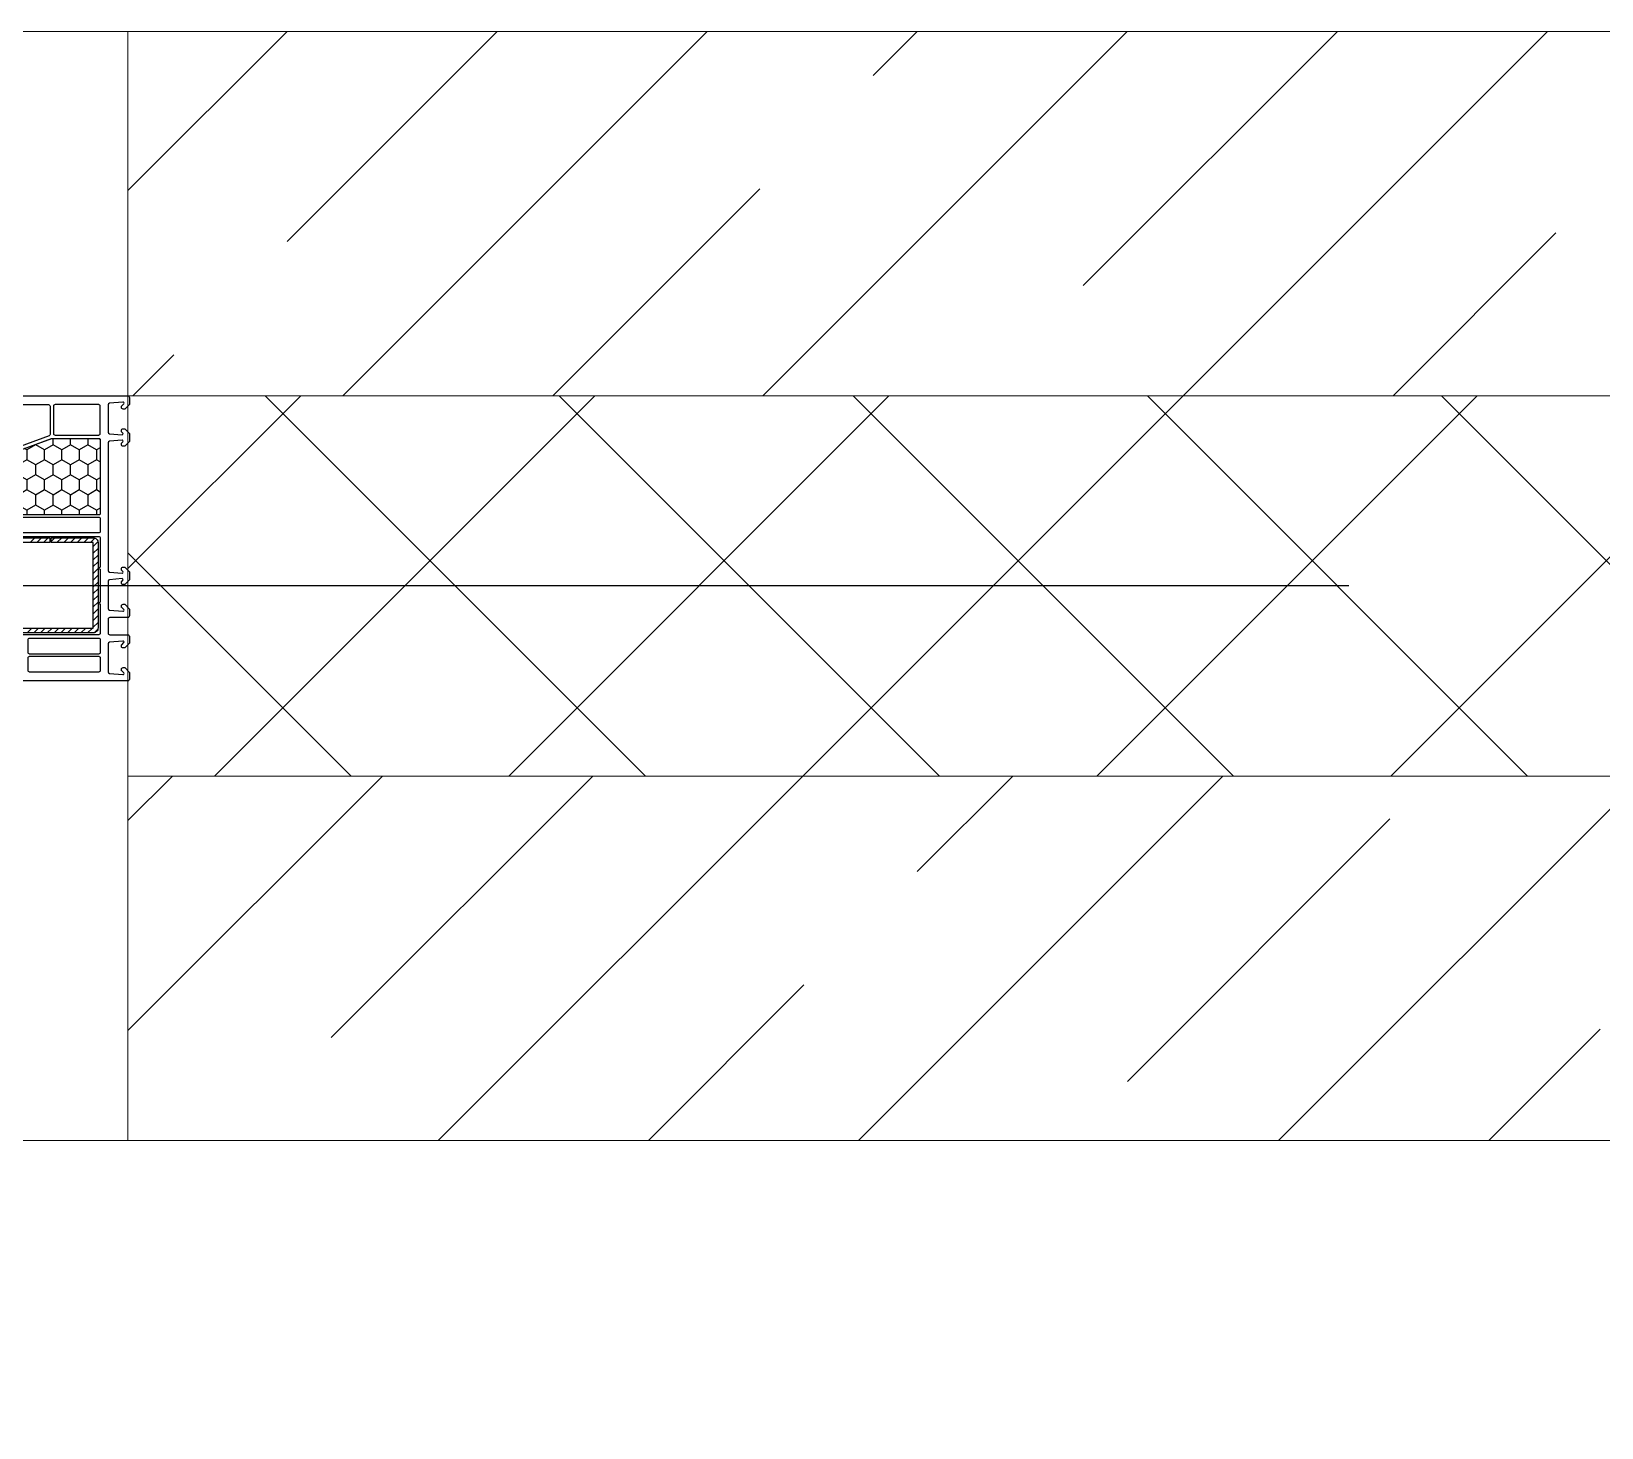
# Model space of a CAD drawing. Header units: millimetres. Extents: x 53645 to 137188, y 78097 to 135533.
# Drawn here: x 123271.9 to 123767.4, y 131555.7 to 131996.4 of the extents above; entities that cross this region are included whole.
import ezdxf

# ---------------------------------------------------------------- set-up
doc = ezdxf.new("R2010")
doc.units = ezdxf.units.MM
doc.linetypes.add('CONTI', pattern=[0])
doc.linetypes.add('GOST2.303 5', pattern=[24, 20, -1.5, 1, -1.5])
for name, color, linetype in [('axis_dim', 40, 'CONTI'), ('PVC', 7, 'Continuous'), ('STEEL', 5, 'Continuous')]:
    doc.layers.add(name, color=color, linetype=linetype)
for name, color, linetype, lineweight in [('doors_windows', 4, 'Continuous', 5), ('furniture', 36, 'Continuous', 0), ('Wall2', 5, 'Continuous', 5)]:
    doc.layers.add(name, color=color, linetype=linetype, lineweight=lineweight)

# ---------------------------------------------------------------- blocks, each defined once
blk = doc.blocks.new('*U15')
at = {"linetype": 'Continuous'}
h = blk.add_hatch(dxfattribs=at)
h.set_pattern_fill('HONEY', color=6, angle=-90, style=0)
h.set_pattern_definition([(270, (672.6262, 52.6428), (-2.74963, -4.7625), [3.175, -6.35]), (150, (672.6262, 52.6428), (-2.74963, 4.7625), [3.175, -6.35]), (210, (672.6262, 52.6428), (-5.49926, -6e-07), [-6.35, 3.175])])
h.paths.add_polyline_path([(544.25, -37.59, -0.57735), (543.82, -36.84), (551.5, -23.53, 0.079163), (551.89, -22.5, -0.259107), (552.21, -22.14), (575.88, -13.52, -0.087489), (576.06, -13.49), (590.77, -13.49, -0.414214), (591.27, -13.99), (591.27, -37.09, -0.414214), (590.77, -37.59)])
blk.add_lwpolyline([(543.9, -37.59, -0.57735), (543.64, -37.14), (552.27, -22.19, -0.176327), (552.43, -22.06), (575.92, -13.51, -0.087489), (576.02, -13.49), (590.97, -13.49, -0.414214), (591.27, -13.79), (591.27, -37.29, -0.414214), (590.97, -37.59)], format="xyb", close=True)
at = {"layer": 'PVC'}
blk.add_lwpolyline([(528.3, 0), (599.99, 0, -0.414214), (600.49, -0.5), (600.49, -2.41), (600.49, -2.7), (598.99, -4.2), (598.49, -4.2, -0.414214), (597.99, -3.7), (597.99, -3.3, -0.198912), (598.05, -3.16), (598.7, -2.51, 0.700208), (598.46, -2), (594.25, -2.37, 0.388879), (593.79, -2.87), (593.79, -11.46, 0.388879), (594.25, -11.96), (598.16, -12.3, 0.700208), (598.4, -11.79), (598.05, -11.44, -0.198912), (597.99, -11.3), (597.99, -10.9, -0.414214), (598.49, -10.4), (598.99, -10.4), (600.49, -11.9), (600.49, -14.4), (598.99, -15.9), (598.49, -15.9, -0.414214), (597.99, -15.4), (597.99, -15, -0.198912), (598.05, -14.86), (598.4, -14.51, 0.700208), (598.16, -14), (594.25, -14.34, 0.388879), (593.79, -14.84), (593.79, -55.16, 0.388879), (594.25, -55.66), (598.16, -56, 0.700208), (598.4, -55.49), (598.05, -55.14, -0.198912), (597.99, -55), (597.99, -54.6, -0.414214), (598.49, -54.1), (598.99, -54.1), (600.49, -55.6), (600.49, -58.1), (598.99, -59.6), (598.49, -59.6, -0.414214), (597.99, -59.1), (597.99, -58.7, -0.198912), (598.05, -58.56), (598.4, -58.21, 0.700208), (598.16, -57.7), (594.25, -58.04, 0.388879), (593.79, -58.54), (593.79, -67.13, 0.388879), (594.25, -67.63), (598.46, -68, 0.700208), (598.7, -67.49), (598.05, -66.84, -0.198912), (597.99, -66.7), (597.99, -66.3, -0.414214), (598.49, -65.8), (598.99, -65.8), (600.49, -67.3), (600.49, -67.59), (600.49, -69.5, -0.414214), (599.99, -70), (594.29, -70, 0.414214), (593.79, -70.5), (593.79, -74.9, 0.414214), (594.29, -75.4), (599.99, -75.4, -0.414214), (600.49, -75.9), (600.49, -78.1), (598.99, -79.6), (598.49, -79.6, -0.414214), (597.99, -79.1), (597.99, -78.7, -0.198912), (598.05, -78.56), (598.7, -77.91, 0.700208), (598.46, -77.4), (594.25, -77.77, 0.388879), (593.79, -78.27), (593.79, -87.13, 0.388879), (594.25, -87.63), (598.46, -88, 0.700208), (598.7, -87.49), (598.05, -86.84, -0.198912), (597.99, -86.7), (597.99, -86.3, -0.414214), (598.49, -85.8), (598.99, -85.8), (600.49, -87.3), (600.49, -87.59), (600.49, -89.5, -0.414214), (599.99, -90), (555.24, -90)], format="xyb", dxfattribs=at)
for points in [[(574.94, -2.8, -0.414214), (575.44, -3.3), (575.44, -12.18, -0.315299), (575.11, -12.65), (552.42, -20.91, -0.415199), (551.78, -20.61, 0.110369), (550.96, -19.32), (547.6, -15.95, -0.339454), (547.52, -15.35), (554.62, -3.05, -0.267949), (555.05, -2.8)], [(576.54, -3.3), (576.54, -11.9, 0.414214), (577.04, -12.4), (590.79, -12.4, 0.414214), (591.29, -11.9), (591.29, -3.3, 0.414214), (590.79, -2.8), (577.04, -2.8, 0.414214)], [(575.99, -13.5), (590.79, -13.5, -0.414214), (591.29, -14), (591.29, -37.1, -0.414214), (590.79, -37.6), (544.27, -37.6, -0.57735), (543.84, -36.85), (551.52, -23.54, 0.079163), (551.91, -22.51, -0.259107), (552.23, -22.15)], [(590.79, -38.3, -0.414214), (591.29, -38.8), (591.29, -42.8, -0.414214), (590.79, -43.3), (559.83, -43.3, -0.252264), (559.41, -43.08, 0.152167), (557.8, -41.76, -0.305615), (557.49, -41.29), (557.49, -38.8, -0.414214), (557.99, -38.3)], [(590.79, -44.4, -0.414214), (591.29, -44.9), (591.29, -54.1, 1), (591.29, -54.7), (591.29, -65.1, 1), (591.29, -65.7), (591.29, -74.9, -0.414214), (590.79, -75.4), (560.49, -75.4, -0.414214), (559.99, -74.9), (559.99, -44.9, -0.414214), (560.49, -44.4)], [(590.79, -76.5, -0.414214), (591.29, -77), (591.29, -81, -0.414214), (590.79, -81.5), (568.99, -81.5, -0.414214), (568.49, -81), (568.49, -77, -0.414214), (568.99, -76.5)], [(590.79, -82.2, -0.414214), (591.29, -82.7), (591.29, -86.7, -0.414214), (590.79, -87.2), (568.99, -87.2, -0.414214), (568.49, -86.7), (568.49, -82.7, -0.414214), (568.99, -82.2)]]:
    blk.add_lwpolyline(points, format="xyb", close=True, dxfattribs=at)
at = {"layer": 'STEEL', "color": 5, "linetype": 'Continuous'}
for p, q in [((570.63, -44.8), (569.13, -46.3)), ((572.75, -44.8), (571.25, -46.3)), ((574.87, -44.8), (573.37, -46.3)), ((577, -44.8), (575.84, -45.95)), ((579.12, -44.8), (577.62, -46.3)), ((581.24, -44.8), (579.74, -46.3)), ((583.36, -44.8), (581.86, -46.3)), ((585.48, -44.8), (583.98, -46.3)), ((587.6, -44.8), (586.1, -46.3)), ((589.62, -44.9), (588.22, -46.3)), ((590.57, -46.07), (589.09, -47.55)), ((590.59, -48.17), (589.09, -49.67)), ((590.59, -50.3), (589.09, -51.8)), ((590.59, -52.42), (589.09, -53.92)), ((590.59, -54.54), (589.09, -56.04)), ((590.59, -56.66), (589.09, -58.16)), ((590.59, -58.78), (589.09, -60.28)), ((590.59, -60.9), (589.09, -62.4)), ((590.59, -63.02), (589.09, -64.52)), ((590.59, -65.15), (589.09, -66.65)), ((590.59, -67.27), (589.09, -68.77)), ((569.71, -73.3), (568.21, -74.8)), ((571.83, -73.3), (570.33, -74.8)), ((573.95, -73.3), (572.45, -74.8)), ((576.07, -73.3), (574.57, -74.8)), ((578.19, -73.3), (576.69, -74.8)), ((580.32, -73.3), (578.82, -74.8)), ((582.44, -73.3), (580.94, -74.8)), ((584.56, -73.3), (583.06, -74.8)), ((586.68, -73.3), (585.18, -74.8)), ((588.8, -73.3), (587.3, -74.8)), ((590.59, -69.39), (589.09, -70.89)), ((590.59, -71.51), (589.09, -73.01)), ((590.54, -73.68), (589.47, -74.75))]:
    blk.add_line(p, q, dxfattribs=at)
blk.add_lwpolyline([(575.84, -46.3), (575.84, -44.8), (589.09, -44.8, -0.414214), (590.59, -46.3), (590.59, -73.3, -0.414214), (589.09, -74.8), (562.09, -74.8, -0.414214), (560.59, -73.3), (560.59, -46.3, -0.414214), (562.09, -44.8), (575.34, -44.8), (575.34, -46.3), (562.09, -46.3), (562.09, -73.3), (589.09, -73.3), (589.09, -46.3)], format="xyb", close=True, dxfattribs=at)

msp = doc.modelspace()

# ---------------------------------------------------------------- linework, layer by layer
at = {"layer": 'axis_dim', "linetype": 'GOST2.303 5', "lineweight": 25, "ltscale": 100}
for points in [[(123427.31, 131821.38), (117677.31, 131821.38)], [(135687.6, 131821.38), (123427.31, 131821.38)]]:
    msp.add_lwpolyline(points, dxfattribs=at)
at = {"layer": 'doors_windows', "lineweight": 20, "ltscale": 50}
msp.add_lwpolyline([(122702.31, 131996.38), (123302.32, 131996.38), (123302.32, 131646.38), (122702.3, 131646.38)], close=True, dxfattribs=at)
at = {"layer": 'furniture'}
msp.add_lwpolyline([(124582.32, 129221.4), (124582.33, 131646.39), (122652.3, 131646.38), (122652.3, 131046.38), (123982.32, 131046.32), (123982.32, 129221.43), (124582.32, 129221.43)], dxfattribs=at)
at = {"layer": 'Wall2', "ltscale": 100}
for points in [[(123302.32, 131946.18), (123352.53, 131996.38)], [(124792.34, 131996.38), (123302.32, 131996.38)], [(123302.32, 131996.38), (123302.32, 131881.38)], [(123352.55, 131930.12), (123418.82, 131996.38)], [(123370.11, 131881.38), (123485.11, 131996.38)], [(123502.69, 131881.38), (123617.69, 131996.38)], [(123537.51, 131982.49), (123551.4, 131996.38)], [(123603.8, 131916.2), (123683.98, 131996.38)], [(123635.27, 131881.38), (123750.27, 131996.38)], [(123436.4, 131881.38), (123501.71, 131946.69)], [(123701.57, 131881.38), (123752.95, 131932.77)], [(123303.82, 131881.38), (123316.76, 131894.32)], [(123302.32, 131826.85), (123356.85, 131881.38)], [(124792.34, 131881.38), (123302.32, 131881.38)], [(123302.32, 131881.38), (123302.32, 131761.38)], [(123302.32, 131881.38), (124792.34, 131881.38)], [(123329.66, 131761.38), (123449.66, 131881.38)], [(123465.6, 131761.38), (123345.6, 131881.38)], [(123422.47, 131761.38), (123542.47, 131881.38)], [(123558.41, 131761.38), (123438.41, 131881.38)], [(123515.27, 131761.38), (123635.27, 131881.38)], [(123651.22, 131761.38), (123531.22, 131881.38)], [(123608.08, 131761.38), (123728.08, 131881.38)], [(123744.03, 131761.38), (123624.03, 131881.38)], [(123700.89, 131761.38), (123820.89, 131881.38)], [(123836.84, 131761.38), (123716.84, 131881.38)], [(123372.8, 131761.38), (123302.32, 131831.86)], [(123302.32, 131681.01), (123382.69, 131761.38)], [(123302.32, 131747.3), (123316.4, 131761.38)], [(124792.34, 131761.38), (123302.32, 131761.38)], [(123302.32, 131761.38), (123302.32, 131646.38)], [(123302.32, 131761.38), (124792.34, 131761.38)], [(123366.47, 131678.88), (123448.98, 131761.38)], [(123400.27, 131646.38), (123515.27, 131761.38)], [(123532.86, 131646.38), (123647.86, 131761.38)], [(123551.43, 131731.25), (123581.57, 131761.38)], [(123665.44, 131646.38), (123780.44, 131761.38)], [(123617.72, 131664.95), (123700.58, 131747.82)], [(123466.57, 131646.38), (123515.63, 131695.45)], [(123731.73, 131646.38), (123766.87, 131681.53)], [(123302.32, 131646.38), (124792.34, 131646.38)]]:
    msp.add_lwpolyline(points, dxfattribs=at)

# ---------------------------------------------------------------- block references
at = {"ltscale": 100}
msp.add_blockref('*U15', (122702.3, 131881.38), dxfattribs=at)

doc.saveas('drawing.dxf')
